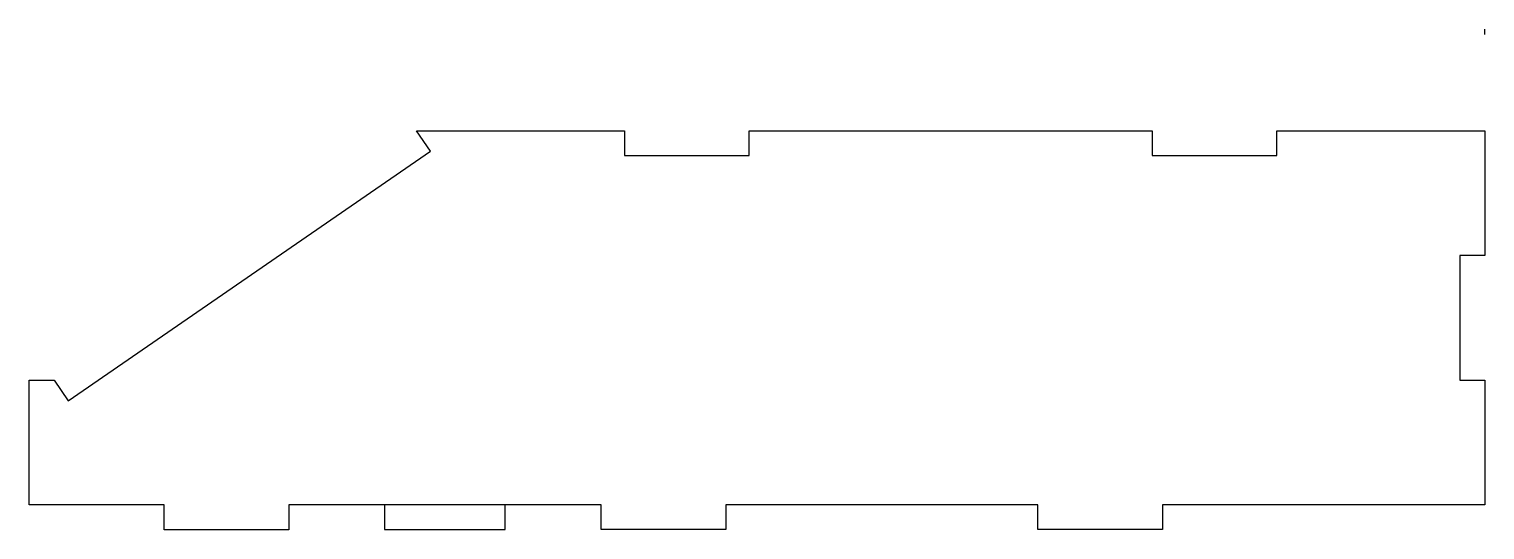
# Model space of a CAD drawing. Header units: millimetres. Extents: x -175 to 175, y 90 to 210.
import ezdxf

# ---------------------------------------------------------------- set-up
doc = ezdxf.new("R2010")
doc.units = ezdxf.units.MM
doc.layers.get('0').update_dxf_attribs({"linetype": 'CONTINUOUS'})

msp = doc.modelspace()

# ---------------------------------------------------------------- linework, layer by layer
msp.add_line((175.02, 209.13), (175.02, 210.43))
for points in [[(-112.52, 95.93), (-112.52, 89.93), (-142.52, 89.94), (-142.52, 95.94), (-174.97, 95.95), (-174.96, 125.95), (-168.96, 125.95), (-165.55, 121.01), (-78.47, 181.05), (-81.87, 185.99), (-31.87, 185.99), (-31.87, 179.99), (-1.87, 179.99), (-1.87, 185.99), (95.02, 185.99), (95.02, 179.99), (125.02, 179.99), (125.02, 185.99), (175.02, 185.99), (175.02, 155.99), (169.02, 155.99), (169.02, 125.99), (175.02, 125.99), (175.02, 95.99), (97.52, 95.99), (97.52, 89.99), (67.52, 89.99), (67.52, 95.99), (-7.48, 95.99), (-7.48, 89.99), (-37.48, 89.99), (-37.48, 95.99)], [(-60.5, 90), (-60.5, 96), (-89.5, 96), (-89.5, 90)]]:
    msp.add_lwpolyline(points, close=True)

doc.saveas('drawing.dxf')
